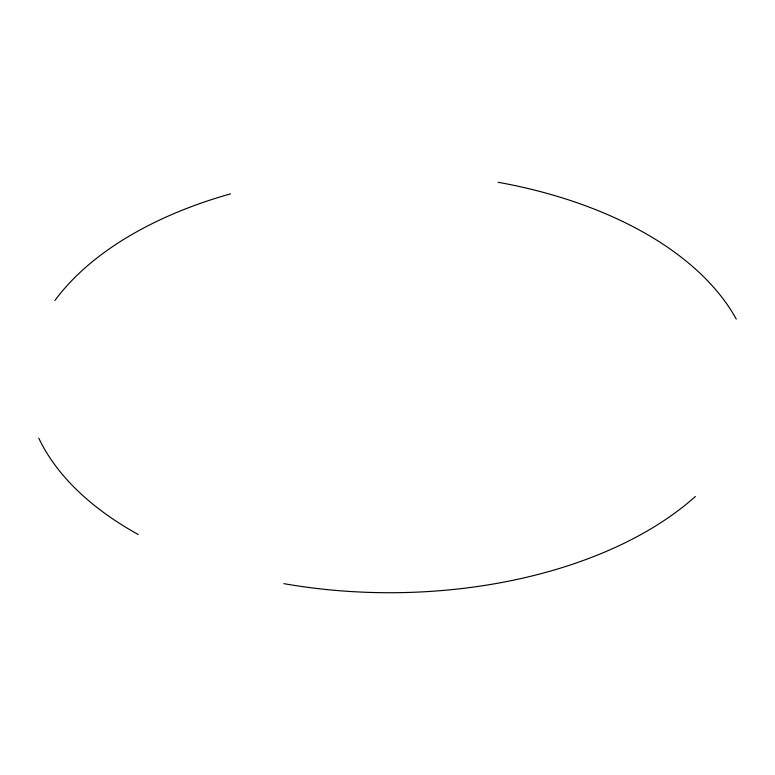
<?xml version="1.0" encoding="UTF-8"?>
<svg xmlns="http://www.w3.org/2000/svg" width="775" height="775" viewBox="0 0 775 775"><rect width="100%" height="100%" fill="white"/><g stroke="black" fill="none" stroke-linecap="round" stroke-linejoin="round"><path stroke-width="1.16" d="M695.388 496.465A363.746 210.006 0 0 1 283.882 583.653M138.289 534.537A363.746 210.006 0 0 1 38.75 438.108M54.909 300.497A363.746 210.006 0 0 1 230.533 193.866M498.17 182.28A363.746 210.006 0 0 1 736.25 319.077"/></g></svg>
